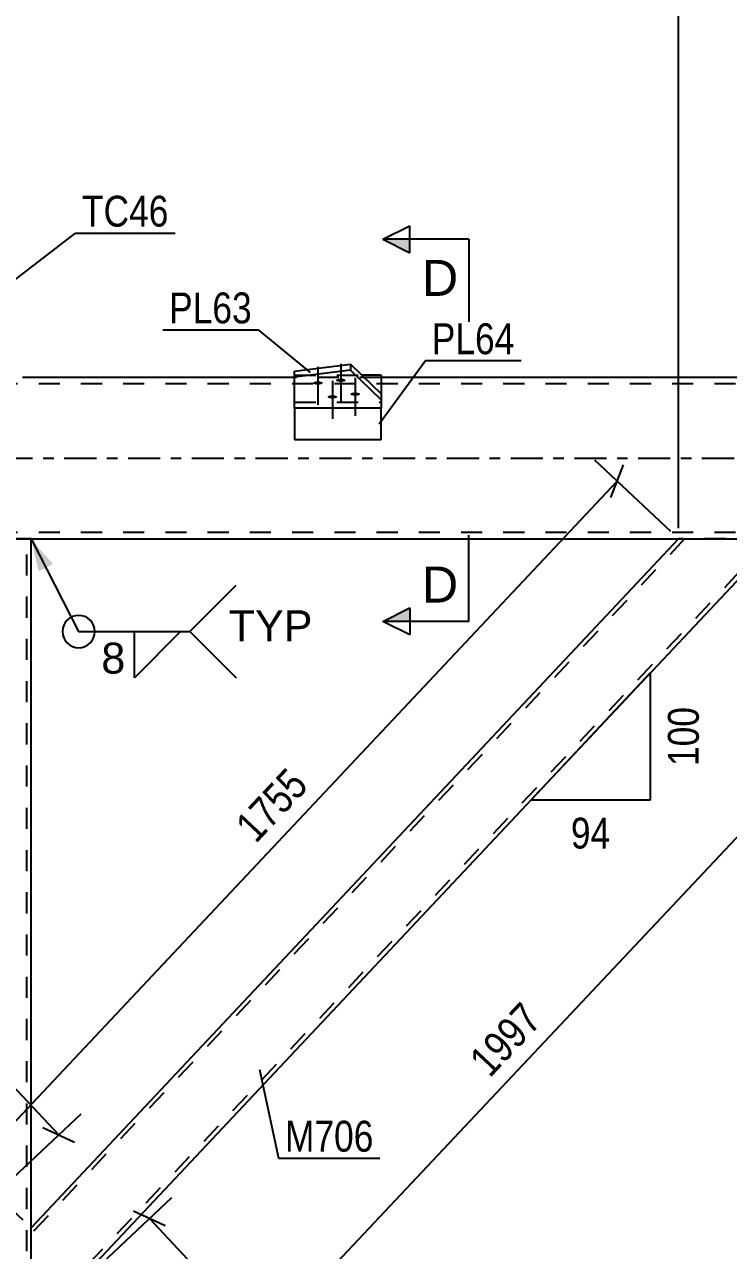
# Model space of a CAD drawing. Header units: millimetres. Extents: x -98 to 743, y -243 to 351.
# Drawn here: x 106.7 to 172, y -73.5 to 40.2 of the extents above; entities that cross this region are included whole.
import ezdxf

# ---------------------------------------------------------------- set-up
doc = ezdxf.new("R2010")
doc.units = ezdxf.units.MM
doc.linetypes.add('DXK_LINE_DOT2', pattern=[3.9198, 1.9599, -1.9599])
doc.linetypes.add('DXK_LINE_DOT3', pattern=[5.9187, 2.979, -0.9799, 0.9799, -0.9799])
doc.styles.add('Arial', font='ARIAL.TTF', dxfattribs={"height": 0.2})
doc.styles.add('Arial Narrow', font='ARIALN.TTF', dxfattribs={"height": 0.2})

# ---------------------------------------------------------------- blocks, each defined once
blk = doc.blocks.new('Part-389632146-3183 - 3139')
at = {"color": 7, "linetype": 'DXK_LINE_DOT2'}
for p, q in [((131.73, 4.65), (131.73, 7.69)), ((131.73, 7.69), (137.97, 7.69)), ((139.75, 5.98), (139.75, 4.65))]:
    blk.add_line(p, q, dxfattribs=at)
at = {"color": 2, "linetype": 'Continuous'}
for p, q in [((139.75, 7.69), (137.97, 7.69)), ((139.75, 7.69), (139.75, 5.98)), ((131.73, 4.65), (131.73, 1.69)), ((139.75, 1.69), (139.75, 4.65)), ((139.75, 1.69), (131.73, 1.69))]:
    blk.add_line(p, q, dxfattribs=at)
blk = doc.blocks.new('Part-389632146-3198 - 3139')
at = {"color": 2, "linetype": 'Continuous'}
for p, q in [((167.37, -7.5), (107.26, -71.42)), ((175.65, -8.33), (175.65, -7.5)), ((175.65, -8.33), (108.48, -79.75)), ((107.26, -80.33), (107.26, -71.42)), ((107.26, -81.05), (107.26, -80.33))]:
    blk.add_line(p, q, dxfattribs=at)
at = {"color": 7, "linetype": 'DXK_LINE_DOT2'}
for p, q in [((167.92, -7.5), (107.26, -72)), ((175.65, -7.74), (107.26, -80.47)), ((175.65, -7.5), (167.37, -7.5)), ((108.48, -79.75), (107.26, -81.05)), ((107.26, -80.96), (107.26, -80.33)), ((107.26, -80.47), (107.26, -80.42))]:
    blk.add_line(p, q, dxfattribs=at)
blk = doc.blocks.new('Part-389632146-3257 - 3139')
at = {"color": 7, "linetype": 'DXK_LINE_DOT2'}
for p, q in [((192.25, 6.9), (15.65, 6.9)), ((139.75, 7.5), (131.73, 7.5)), ((192.25, -6.9), (15.65, -6.9))]:
    blk.add_line(p, q, dxfattribs=at)
at = {"color": 2, "linetype": 'Continuous'}
for p, q in [((131.73, 7.5), (106.46, 7.5)), ((192.25, 7.5), (139.75, 7.5)), ((15.65, -7.5), (192.25, -7.5))]:
    blk.add_line(p, q, dxfattribs=at)
at = {"color": 7, "linetype": 'DXK_LINE_DOT3'}
blk.add_line((15.65, 0), (192.25, 0), dxfattribs=at)
blk = doc.blocks.new('Part-389632146-3299 - 3139')
at = {"color": 7, "linetype": 'DXK_LINE_DOT2'}
for p, q in [((107.26, -7.5), (100.66, -7.5)), ((106.86, -152), (106.86, -7.5)), ((107.26, -88.08), (107.26, -71.42))]:
    blk.add_line(p, q, dxfattribs=at)
at = {"color": 2, "linetype": 'Continuous'}
blk.add_line((107.26, -71.42), (107.26, -7.5), dxfattribs=at)
blk = doc.blocks.new('Bolt-389632146-3393 - 3139')
at = {"linetype": 'Continuous'}
for points in [[(133.89, 7.13), (133.98, 7.12), (134.07, 7.12), (134.16, 7.1), (134.23, 7.08), (134.28, 7.05), (134.32, 7.02), (134.34, 6.99), (134.34, 6.96), (134.32, 6.93), (134.28, 6.9), (134.23, 6.87), (134.16, 6.85), (134.07, 6.83), (133.98, 6.82), (133.89, 6.82), (133.8, 6.82), (133.71, 6.83), (133.63, 6.85), (133.56, 6.87), (133.5, 6.9), (133.46, 6.93), (133.44, 6.96), (133.44, 6.99), (133.46, 7.02), (133.5, 7.05), (133.56, 7.08), (133.63, 7.1), (133.71, 7.12), (133.8, 7.12)], [(136.01, 7.39), (136.11, 7.38), (136.19, 7.37), (136.28, 7.36), (136.35, 7.33), (136.4, 7.31), (136.44, 7.28), (136.46, 7.25), (136.46, 7.22), (136.44, 7.18), (136.4, 7.15), (136.35, 7.13), (136.28, 7.11), (136.19, 7.09), (136.11, 7.08), (136.01, 7.08), (135.92, 7.08), (135.83, 7.09), (135.75, 7.11), (135.68, 7.13), (135.62, 7.15), (135.58, 7.18), (135.56, 7.22), (135.56, 7.25), (135.58, 7.28), (135.62, 7.31), (135.68, 7.33), (135.75, 7.36), (135.83, 7.37), (135.92, 7.38)], [(135.23, 5.84), (135.32, 5.84), (135.41, 5.83), (135.49, 5.81), (135.56, 5.79), (135.62, 5.76), (135.66, 5.73), (135.68, 5.7), (135.68, 5.67), (135.66, 5.64), (135.62, 5.61), (135.56, 5.58), (135.49, 5.56), (135.41, 5.54), (135.32, 5.53), (135.23, 5.53), (135.13, 5.53), (135.05, 5.54), (134.96, 5.56), (134.89, 5.58), (134.84, 5.61), (134.8, 5.64), (134.78, 5.67), (134.78, 5.7), (134.8, 5.73), (134.84, 5.76), (134.89, 5.79), (134.96, 5.81), (135.05, 5.83), (135.13, 5.84)], [(137.35, 6.1), (137.44, 6.09), (137.53, 6.08), (137.61, 6.07), (137.68, 6.05), (137.74, 6.02), (137.78, 5.99), (137.8, 5.96), (137.8, 5.93), (137.78, 5.89), (137.74, 5.87), (137.68, 5.84), (137.61, 5.82), (137.53, 5.8), (137.44, 5.79), (137.35, 5.79), (137.26, 5.79), (137.17, 5.8), (137.08, 5.82), (137.01, 5.84), (136.96, 5.87), (136.92, 5.89), (136.9, 5.93), (136.9, 5.96), (136.92, 5.99), (136.96, 6.02), (137.01, 6.05), (137.08, 6.07), (137.17, 6.08), (137.26, 6.09)]]:
    blk.add_hatch(color=1, dxfattribs=at).paths.add_polyline_path(points)
at = {"color": 1, "linetype": 'Continuous'}
for p, q in [((133.89, 8.48), (133.89, 4.95)), ((136.01, 8.74), (136.01, 5.21)), ((135.23, 7.19), (135.23, 3.66)), ((137.35, 7.45), (137.35, 3.92))]:
    blk.add_line(p, q, dxfattribs=at)
blk = doc.blocks.new('Part-389632146-3402 - 3139')
at = {"color": 2, "linetype": 'Continuous'}
for p, q in [((131.73, 8.08), (136.91, 8.72)), ((136.91, 8.16), (131.73, 7.51)), ((131.73, 4.65), (131.73, 8.08)), ((136.91, 8.72), (139.75, 5.98)), ((136.91, 8.72), (136.91, 8.16)), ((139.75, 5.42), (136.91, 8.16)), ((139.75, 5.98), (139.75, 4.65)), ((139.75, 4.65), (131.73, 4.65))]:
    blk.add_line(p, q, dxfattribs=at)
at = {"color": 7, "linetype": 'DXK_LINE_DOT2'}
blk.add_line((131.73, 5.21), (139.75, 5.21), dxfattribs=at)
blk = doc.blocks.new('StraightDimension-389632146-3568 - 3139')
at = {"color": 7, "linetype": 'Continuous'}
for p, q in [((100.66, -6.5), (100.66, 82.62)), ((167.37, -6.5), (167.37, 82.62)), ((102.16, 74.61), (99.16, 73.41)), ((100.66, 74.01), (167.37, 74.01)), ((165.87, 73.41), (168.87, 74.61))]:
    blk.add_line(p, q, dxfattribs=at)
at = {"color": 0}
blk.add_wipeout([(138.27, 74.76), (138.27, 78.96), (129.76, 78.96), (129.76, 74.76)], dxfattribs=at)
at = {"color": 3, "style": 'Arial Narrow'}
blk.add_text('1334', height=2.863, dxfattribs=at).set_placement((130.36, 75.36))
at = {"color": 0, "linetype": 'Continuous'}
blk.add_wipeout([(166.77, 83.22), (162.57, 83.22), (162.57, 74.71), (166.77, 74.71)], dxfattribs=at)
at = {"color": 3, "linetype": 'Continuous', "style": 'Arial Narrow'}
blk.add_text('4393', height=2.863, rotation=90.0002, dxfattribs=at).set_placement((166.17, 75.31))
blk = doc.blocks.new('StraightDimension-389632146-3579 - 3139')
at = {"color": 7, "linetype": 'Continuous'}
for p, q in [((167.37, -6.5), (167.37, 82.62)), ((175.65, -6.5), (175.65, 82.62)), ((165.87, 73.41), (168.87, 74.61)), ((167.37, 74.01), (175.65, 74.01)), ((177.15, 74.61), (174.15, 73.41))]:
    blk.add_line(p, q, dxfattribs=at)
at = {"color": 0}
blk.add_wipeout([(174.85, 74.76), (174.85, 78.96), (168.17, 78.96), (168.17, 74.76)], dxfattribs=at)
at = {"color": 0, "linetype": 'Continuous'}
blk.add_wipeout([(175.05, 83.22), (170.85, 83.22), (170.85, 74.71), (175.05, 74.71)], dxfattribs=at)
at = {"color": 3, "linetype": 'Continuous', "style": 'Arial Narrow'}
blk.add_text('4559', height=2.863, rotation=90.0002, dxfattribs=at).set_placement((174.45, 75.31))
at = {"color": 3, "style": 'Arial Narrow'}
blk.add_text('166', height=2.863, dxfattribs=at).set_placement((168.77, 75.36))
blk = doc.blocks.new('StraightDimension-389632146-3619 - 3139')
at = {"color": 7, "linetype": 'Continuous'}
for p, q in [((41.26, -6.81), (51.79, 3.08)), ((51.17, 0.45), (48.24, 1.81)), ((49.71, 1.13), (109.83, -62.8)), ((101.38, -70.74), (111.91, -60.85)), ((108.37, -62.12), (111.3, -63.48))]:
    blk.add_line(p, q, dxfattribs=at)
at = {"color": 0}
blk.add_wipeout([(83.23, -33.42), (86.29, -30.55), (80.46, -24.34), (77.4, -27.22)], dxfattribs=at)
at = {"color": 3, "style": 'Arial Narrow'}
blk.add_text('1755', height=2.863, rotation=-46.7591, dxfattribs=at).set_placement((78.25, -27.25))
blk = doc.blocks.new('StraightDimension-389632146-3640 - 3139')
at = {"color": 7, "linetype": 'Continuous'}
for p, q in [((109.21, -79.06), (120.32, -68.61)), ((119.71, -71.25), (116.78, -69.89)), ((118.25, -70.57), (185.42, -141.99)), ((176.38, -150.49), (187.49, -140.04)), ((183.95, -141.31), (186.88, -142.67))]:
    blk.add_line(p, q, dxfattribs=at)
at = {"color": 0}
blk.add_wipeout([(155.29, -108.87), (158.35, -105.99), (152.52, -99.79), (149.46, -102.66)], dxfattribs=at)
at = {"color": 3, "style": 'Arial Narrow'}
blk.add_text('1961', height=2.863, rotation=-46.7591, dxfattribs=at).set_placement((150.31, -102.69))
blk = doc.blocks.new('StraightDimension-389632146-3658 - 3139')
at = {"color": 7, "linetype": 'Continuous'}
for p, q in [((176.38, -9.01), (189.27, -21.13)), ((186.93, -20.99), (188.11, -17.98)), ((119.12, -92.21), (187.52, -19.49)), ((107.98, -81.74), (120.87, -93.86)), ((119.71, -90.71), (118.53, -93.72))]:
    blk.add_line(p, q, dxfattribs=at)
at = {"color": 0}
blk.add_wipeout([(155.69, -52.24), (152.63, -49.36), (146.8, -55.56), (149.86, -58.44)], dxfattribs=at)
at = {"color": 3, "style": 'Arial Narrow'}
blk.add_text('1997', height=2.863, rotation=46.7591, dxfattribs=at).set_placement((149.83, -57.59))
blk = doc.blocks.new('StraightDimension-389632146-3673 - 3139')
at = {"color": 7, "linetype": 'Continuous'}
for p, q in [((166.64, -6.81), (159.59, -0.18)), ((161.07, -3.64), (162.25, -0.63)), ((101.55, -66.05), (161.66, -2.13)), ((106.53, -70.73), (99.47, -64.1)), ((102.14, -64.55), (100.96, -67.56))]:
    blk.add_line(p, q, dxfattribs=at)
at = {"color": 0}
blk.add_wipeout([(133.98, -30.48), (130.92, -27.6), (125.08, -33.8), (128.14, -36.68)], dxfattribs=at)
at = {"color": 3, "style": 'Arial Narrow'}
blk.add_text('1755', height=2.863, rotation=46.7591, dxfattribs=at).set_placement((128.12, -35.83))
blk = doc.blocks.new('AngleDimension-389632146-3838 - 3139')
at = {"color": 7, "linetype": 'Continuous'}
for p, q in [((164.74, -19.93), (153.64, -31.73)), ((164.74, -19.93), (164.74, -31.73)), ((154.38, -30.95), (153.64, -31.73)), ((164.74, -31.73), (153.64, -31.73))]:
    blk.add_line(p, q, dxfattribs=at)
at = {"color": 0}
for points in [[(169.84, -22.48), (165.64, -22.48), (165.64, -29.17), (169.84, -29.17)], [(161.62, -36.83), (161.62, -32.63), (156.77, -32.63), (156.77, -36.83)]]:
    blk.add_wipeout(points, dxfattribs=at)
at = {"color": 3, "style": 'Arial Narrow'}
blk.add_text('100', height=2.863, rotation=90.0002, dxfattribs=at).set_placement((169.24, -28.57))
blk.add_text('94', height=2.863, dxfattribs=at).set_placement((157.37, -36.23))
blk = doc.blocks.new('Mark-389632146-3194 - 3139')
at = {"color": 30, "linetype": 'Continuous'}
for p, q in [((128.47, -56.74), (130.23, -64.96)), ((130.23, -64.96), (139.65, -64.96))]:
    blk.add_line(p, q, dxfattribs=at)
at = {"color": 0}
blk.add_wipeout([(139.05, -64.36), (139.05, -61.36), (130.83, -61.36), (130.83, -64.36)], dxfattribs=at)
blk.add_wipeout([(139.05, -64.36), (139.05, -61.36), (130.83, -61.36), (130.83, -64.36)], dxfattribs=at)
at = {"color": 3, "style": 'Arial Narrow'}
blk.add_text('M706', height=2.863, dxfattribs=at).set_placement((130.83, -64.36))
blk = doc.blocks.new('Mark-389632146-13632 - 3139')
at = {"color": 30, "linetype": 'Continuous'}
for p, q in [((105.31, 16.21), (111.39, 20.89)), ((111.39, 20.89), (120.63, 20.89))]:
    blk.add_line(p, q, dxfattribs=at)
at = {"color": 0}
blk.add_wipeout([(120.03, 21.49), (120.03, 24.49), (111.99, 24.49), (111.99, 21.49)], dxfattribs=at)
blk.add_wipeout([(120.03, 21.49), (120.03, 24.49), (111.99, 24.49), (111.99, 21.49)], dxfattribs=at)
at = {"color": 3, "style": 'Arial Narrow'}
blk.add_text('TC46', height=2.863, dxfattribs=at).set_placement((111.99, 21.49))
blk = doc.blocks.new('SectionMark-389632146-13685 - 3139')
at = {"linetype": 'Continuous'}
for points in [[(142.41, 20.31), (142.41, 19.06), (139.91, 20.31)], [(142.41, -13.9), (142.41, -15.15), (139.91, -15.15)]]:
    blk.add_hatch(color=6, dxfattribs=at).paths.add_polyline_path(points)
at = {"color": 6, "linetype": 'Continuous'}
for p, q in [((139.91, 20.31), (142.41, 21.56)), ((142.41, 19.06), (142.41, 21.56)), ((147.91, 20.31), (139.91, 20.31)), ((139.91, 20.31), (142.41, 19.06)), ((147.91, 20.31), (147.91, 12.31)), ((147.91, -15.15), (147.91, -7.15)), ((139.91, -15.15), (142.41, -13.9)), ((142.41, -13.9), (142.41, -16.4)), ((147.91, -15.15), (139.91, -15.15)), ((142.41, -16.4), (139.91, -15.15))]:
    blk.add_line(p, q, dxfattribs=at)
at = {"color": 0, "linetype": 'Continuous'}
for points in [[(146.91, 15.06), (146.91, 18.56), (143.54, 18.56), (143.54, 15.06)], [(146.91, -13.4), (146.91, -9.9), (143.54, -9.9), (143.54, -13.4)]]:
    blk.add_wipeout(points, dxfattribs=at)
at = {"color": 3, "linetype": 'Continuous', "style": 'Arial'}
for p in [(143.54, 15.06), (143.54, -13.4)]:
    blk.add_text('D', height=3.34, dxfattribs=at).set_placement(p)
blk = doc.blocks.new('Mark-389632146-13701 - 3139')
at = {"color": 30, "linetype": 'Continuous'}
for p, q in [((139.56, 3.2), (143.86, 9.05)), ((143.86, 9.05), (152.74, 9.05))]:
    blk.add_line(p, q, dxfattribs=at)
at = {"color": 0}
blk.add_wipeout([(152.14, 9.65), (152.14, 12.65), (144.46, 12.65), (144.46, 9.65)], dxfattribs=at)
blk.add_wipeout([(152.14, 9.65), (152.14, 12.65), (144.46, 12.65), (144.46, 9.65)], dxfattribs=at)
at = {"color": 3, "style": 'Arial Narrow'}
blk.add_text('PL64', height=2.863, dxfattribs=at).set_placement((144.46, 9.65))
blk = doc.blocks.new('Mark-389632146-13704 - 3139')
at = {"color": 30, "linetype": 'Continuous'}
for p in [(119.48, 11.91), (133.2, 7.94)]:
    blk.add_line(p, (128.36, 11.91), dxfattribs=at)
at = {"color": 0}
blk.add_wipeout([(127.76, 12.51), (127.76, 15.51), (120.08, 15.51), (120.08, 12.51)], dxfattribs=at)
blk.add_wipeout([(127.76, 12.51), (127.76, 15.51), (120.08, 15.51), (120.08, 12.51)], dxfattribs=at)
at = {"color": 3, "style": 'Arial Narrow'}
blk.add_text('PL63', height=2.863, dxfattribs=at).set_placement((120.08, 12.51))
blk = doc.blocks.new('WeldMark-389632146-28983 - 3139')
at = {"linetype": 'Continuous'}
blk.add_hatch(color=30, dxfattribs=at).paths.add_polyline_path([(107.96, -10.51), (107.26, -7.5), (109.3, -9.82)])
at = {"color": 30, "linetype": 'Continuous'}
for p, q in [((107.26, -7.5), (111.68, -16.09)), ((111.68, -16.09), (122, -16.09))]:
    blk.add_line(p, q, dxfattribs=at)
at = {"color": 3, "linetype": 'Continuous'}
for p, q in [((122, -16.09), (126.29, -11.8)), ((116.86, -16.09), (121.14, -16.09)), ((121.14, -16.09), (116.86, -20.38)), ((116.86, -20.38), (116.86, -16.09)), ((122, -16.09), (126.29, -20.38))]:
    blk.add_line(p, q, dxfattribs=at)
blk.add_arc((111.68, -16.09), 1.5, 90, 270, dxfattribs=at)
at = {"color": 0}
blk.add_wipeout([(116.2, -20.19), (116.2, -16.79), (113.58, -16.79), (113.58, -20.19)], dxfattribs=at)
at = {"color": 3, "linetype": 'Continuous'}
blk.add_arc((111.68, -16.09), 1.5, 270, 90, dxfattribs=at)
at = {"color": 3, "style": 'Arial'}
blk.add_text('8', height=2.87, dxfattribs=at).set_placement((113.78, -19.99))
at = {"color": 0, "linetype": 'Continuous'}
blk.add_wipeout([(133.38, -16.99), (133.38, -13.99), (125.6, -13.99), (125.6, -16.99)], dxfattribs=at)
blk.add_wipeout([(133.38, -16.99), (133.38, -13.99), (125.6, -13.99), (125.6, -16.99)], dxfattribs=at)
at = {"color": 3, "linetype": 'Continuous', "style": 'Arial'}
blk.add_text('TYP', height=2.865, dxfattribs=at).set_placement((125.6, -16.99))

msp = doc.modelspace()

# ---------------------------------------------------------------- block references
for name in ['Part-389632146-3402 - 3139', 'Bolt-389632146-3393 - 3139', 'Part-389632146-3257 - 3139', 'Part-389632146-3183 - 3139', 'Part-389632146-3299 - 3139', 'Part-389632146-3198 - 3139']:
    msp.add_blockref(name, (0, 0))

# ---------------------------------------------------------------- next in the draw order: block references
msp.add_blockref('StraightDimension-389632146-3568 - 3139', (0, 0))

# ---------------------------------------------------------------- next in the draw order: block references
for name in ['StraightDimension-389632146-3579 - 3139', 'Mark-389632146-13632 - 3139', 'Mark-389632146-13704 - 3139', 'StraightDimension-389632146-3619 - 3139']:
    msp.add_blockref(name, (0, 0))

# ---------------------------------------------------------------- next in the draw order: block references
msp.add_blockref('StraightDimension-389632146-3640 - 3139', (0, 0))

# ---------------------------------------------------------------- next in the draw order: block references
msp.add_blockref('StraightDimension-389632146-3658 - 3139', (0, 0))

# ---------------------------------------------------------------- next in the draw order: block references
msp.add_blockref('StraightDimension-389632146-3673 - 3139', (0, 0))

# ---------------------------------------------------------------- next in the draw order: block references
for name in ['SectionMark-389632146-13685 - 3139', 'WeldMark-389632146-28983 - 3139', 'AngleDimension-389632146-3838 - 3139', 'Mark-389632146-3194 - 3139']:
    msp.add_blockref(name, (0, 0))

# ---------------------------------------------------------------- next in the draw order: block references
msp.add_blockref('Mark-389632146-13701 - 3139', (0, 0))

doc.saveas('drawing.dxf')
